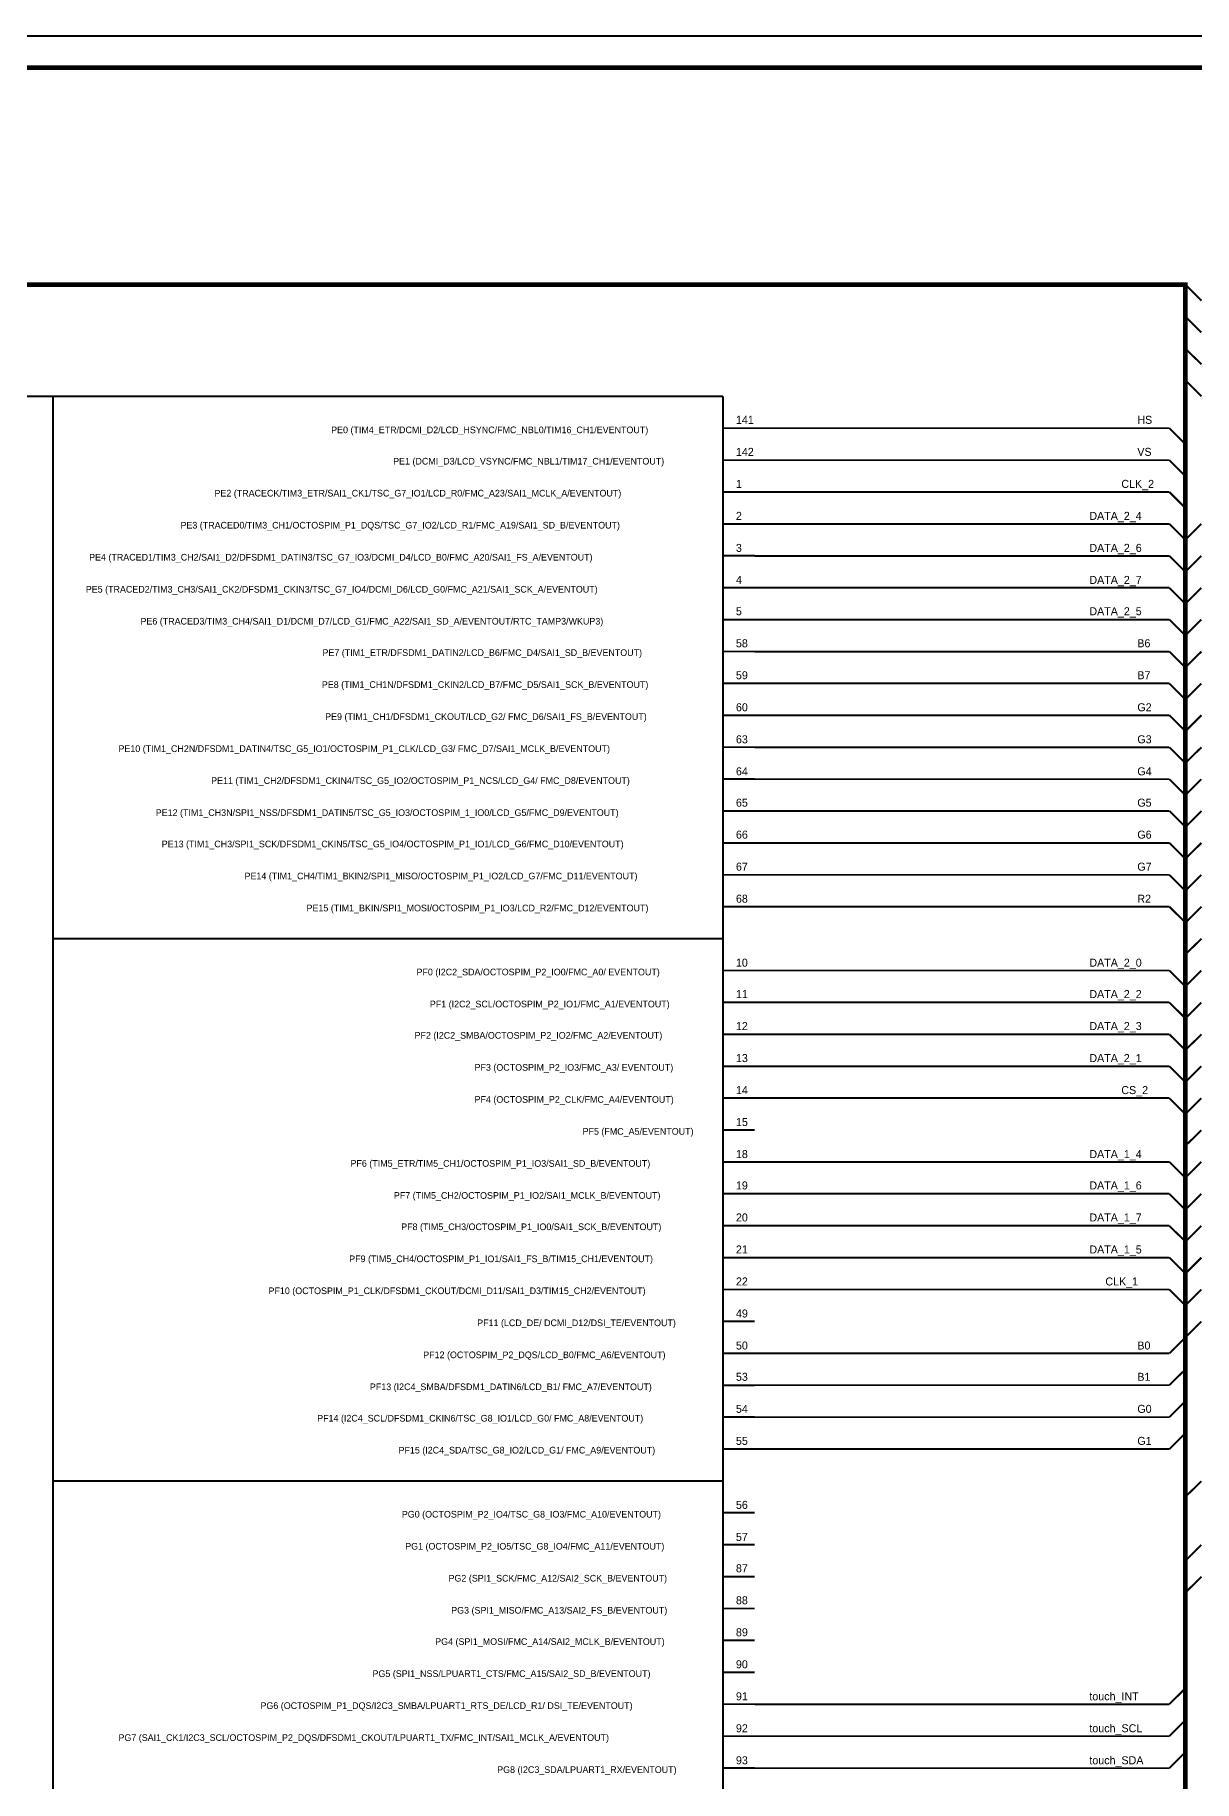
# Model space of a CAD drawing. Header units: inches. Extents: x 0 to 841, y 0 to 594.
# Drawn here: x 309.7 to 491.4, y 320.4 to 594.1 of the extents above; entities that cross this region are included whole.
import ezdxf

# ---------------------------------------------------------------- set-up
doc = ezdxf.new("R2010")
doc.units = ezdxf.units.IN
doc.layers.add('Sheet', color=255, linetype='Continuous')

msp = doc.modelspace()

# ---------------------------------------------------------------- linework, layer by layer
at = {"layer": 'Sheet'}
for points in [[(0, 593.97, 0.3, 0.3, 0), (841, 593.97, 0.3, 0.3, 0), (841, 0, 0.3, 0.3, 0), (0, 0, 0.3, 0.3, 0), (0, 593.97, 0.3, 0.3, 0)], [(0, 593.97, 0.3, 0.3, 0), (841, 593.97, 0.3, 0.3, 0), (841, 0, 0.3, 0.3, 0), (0, 0, 0.3, 0.3, 0), (0, 593.97, 0.3, 0.3, 0)], [(0, 593.97, 0.0991, 0.0991, 0), (0, 0, 0.0991, 0.0991, 0), (841, 0, 0.0991, 0.0991, 0), (841, 593.97, 0.0991, 0.0991, 0), (0, 593.97, 0.0991, 0.0991, 0), (0, 593.97, 0.0991, 0.0991, 0)], [(0, 593.97, 0.0991, 0.0991, 0), (0, 0, 0.0991, 0.0991, 0), (841, 0, 0.0991, 0.0991, 0), (841, 593.97, 0.0991, 0.0991, 0), (0, 593.97, 0.0991, 0.0991, 0), (0, 593.97, 0.0991, 0.0991, 0)]]:
    msp.add_lwpolyline(points, format="xyseb", close=True, dxfattribs=at)
for points in [[(20.02, 588.98, 0.749, 0.749, 0), (836.01, 588.98, 0.749, 0.749, 0)], [(95.01, 49.99, 0.749, 0.749, 0), (95.01, 49.99, 0.749, 0.749, 0), (95.01, 124.98, 0.749, 0.749, 0), (95.01, 134.99, 0.749, 0.749, 0), (95.01, 260, 0.749, 0.749, 0), (95.01, 260, 0.749, 0.749, 0), (95.01, 502.49, 0.749, 0.749, 0), (95.01, 554.99, 0.749, 0.749, 0), (490.01, 554.99, 0.749, 0.749, 0), (490.01, 182.5, 0.749, 0.749, 0)], [(492.52, 552.48, 0.3, 0.3, 0), (490.01, 554.99, 0.3, 0.3, 0)], [(490.01, 550, 0.3, 0.3, 0), (492.52, 547.49, 0.3, 0.3, 0)], [(490.01, 544.98, 0.3, 0.3, 0), (492.52, 542.5, 0.3, 0.3, 0)], [(490.01, 539.99, 0.3, 0.3, 0), (492.52, 537.48, 0.3, 0.3, 0)], [(117.51, 537.49, 0.3, 0.3, 0), (417.51, 537.49, 0.3, 0.3, 0)], [(312.5, 537.48, 0.3, 0.3, 0), (312.5, 107.5, 0.3, 0.3, 0)], [(417.52, 537.48, 0.3, 0.3, 0), (417.52, 107.5, 0.3, 0.3, 0)], [(417.51, 532.49, 0.3, 0.3, 0), (422.51, 532.49, 0.3, 0.3, 0)], [(487.5, 532.49, 0.3, 0.3, 0), (487.5, 532.49, 0.3, 0.3, 0), (422.51, 532.49, 0.3, 0.3, 0)], [(487.5, 532.49, 0.3, 0.3, 0), (490.01, 529.98, 0.3, 0.3, 0)], [(417.51, 527.48, 0.3, 0.3, 0), (422.51, 527.48, 0.3, 0.3, 0)], [(487.5, 527.47, 0.3, 0.3, 0), (487.5, 527.47, 0.3, 0.3, 0), (422.51, 527.47, 0.3, 0.3, 0)], [(487.5, 527.47, 0.3, 0.3, 0), (490.01, 524.99, 0.3, 0.3, 0)], [(417.51, 522.49, 0.3, 0.3, 0), (422.51, 522.49, 0.3, 0.3, 0)], [(487.5, 522.48, 0.3, 0.3, 0), (487.5, 522.48, 0.3, 0.3, 0), (422.51, 522.48, 0.3, 0.3, 0)], [(487.5, 522.48, 0.3, 0.3, 0), (490.01, 519.97, 0.3, 0.3, 0)], [(417.51, 517.49, 0.3, 0.3, 0), (422.51, 517.49, 0.3, 0.3, 0)], [(422.51, 517.49, 0.3, 0.3, 0), (487.5, 517.49, 0.3, 0.3, 0), (487.5, 517.49, 0.3, 0.3, 0)], [(487.5, 517.49, 0.3, 0.3, 0), (490.01, 514.98, 0.3, 0.3, 0)], [(490.01, 514.98, 0.3, 0.3, 0), (492.52, 517.49, 0.3, 0.3, 0)], [(417.51, 512.49, 0.3, 0.3, 0), (422.51, 512.49, 0.3, 0.3, 0)], [(487.5, 512.47, 0.3, 0.3, 0), (487.5, 512.47, 0.3, 0.3, 0), (422.51, 512.47, 0.3, 0.3, 0)], [(487.5, 512.47, 0.3, 0.3, 0), (490.01, 509.99, 0.3, 0.3, 0)], [(490.01, 509.99, 0.3, 0.3, 0), (492.52, 512.47, 0.3, 0.3, 0)], [(417.51, 507.49, 0.3, 0.3, 0), (422.51, 507.49, 0.3, 0.3, 0)], [(487.5, 507.48, 0.3, 0.3, 0), (487.5, 507.48, 0.3, 0.3, 0), (422.51, 507.48, 0.3, 0.3, 0)], [(487.5, 507.48, 0.3, 0.3, 0), (490.01, 504.97, 0.3, 0.3, 0)], [(490.01, 504.97, 0.3, 0.3, 0), (492.52, 507.48, 0.3, 0.3, 0)], [(417.51, 502.49, 0.3, 0.3, 0), (422.51, 502.49, 0.3, 0.3, 0)], [(487.5, 502.49, 0.3, 0.3, 0), (487.5, 502.49, 0.3, 0.3, 0), (422.51, 502.49, 0.3, 0.3, 0)], [(487.5, 502.49, 0.3, 0.3, 0), (490.01, 499.98, 0.3, 0.3, 0)], [(490.01, 499.98, 0.3, 0.3, 0), (492.52, 502.49, 0.3, 0.3, 0)], [(417.51, 497.49, 0.3, 0.3, 0), (422.51, 497.49, 0.3, 0.3, 0)], [(487.5, 497.47, 0.3, 0.3, 0), (487.5, 497.47, 0.3, 0.3, 0), (422.51, 497.47, 0.3, 0.3, 0)], [(487.5, 497.47, 0.3, 0.3, 0), (490.01, 494.99, 0.3, 0.3, 0)], [(490.01, 494.99, 0.3, 0.3, 0), (492.52, 497.47, 0.3, 0.3, 0)], [(417.51, 492.5, 0.3, 0.3, 0), (422.51, 492.5, 0.3, 0.3, 0)], [(487.5, 492.48, 0.3, 0.3, 0), (487.5, 492.48, 0.3, 0.3, 0), (422.51, 492.48, 0.3, 0.3, 0)], [(487.5, 492.48, 0.3, 0.3, 0), (490.01, 489.97, 0.3, 0.3, 0)], [(490.01, 489.97, 0.3, 0.3, 0), (492.52, 492.48, 0.3, 0.3, 0)], [(417.51, 487.49, 0.3, 0.3, 0), (422.51, 487.49, 0.3, 0.3, 0)], [(487.5, 487.49, 0.3, 0.3, 0), (487.5, 487.49, 0.3, 0.3, 0), (422.51, 487.49, 0.3, 0.3, 0)], [(487.5, 487.49, 0.3, 0.3, 0), (490.01, 484.98, 0.3, 0.3, 0)], [(490.01, 484.98, 0.3, 0.3, 0), (492.52, 487.49, 0.3, 0.3, 0)], [(417.51, 482.49, 0.3, 0.3, 0), (422.51, 482.49, 0.3, 0.3, 0)], [(487.5, 482.47, 0.3, 0.3, 0), (487.5, 482.47, 0.3, 0.3, 0), (422.51, 482.47, 0.3, 0.3, 0)], [(487.5, 482.47, 0.3, 0.3, 0), (490.01, 479.99, 0.3, 0.3, 0)], [(490.01, 479.99, 0.3, 0.3, 0), (492.52, 482.47, 0.3, 0.3, 0)], [(417.51, 477.5, 0.3, 0.3, 0), (422.51, 477.5, 0.3, 0.3, 0)], [(487.5, 477.48, 0.3, 0.3, 0), (487.5, 477.48, 0.3, 0.3, 0), (422.51, 477.48, 0.3, 0.3, 0)], [(487.5, 477.48, 0.3, 0.3, 0), (490.01, 474.98, 0.3, 0.3, 0)], [(490.01, 474.98, 0.3, 0.3, 0), (492.52, 477.48, 0.3, 0.3, 0)], [(417.51, 472.49, 0.3, 0.3, 0), (422.51, 472.49, 0.3, 0.3, 0)], [(487.5, 472.49, 0.3, 0.3, 0), (487.5, 472.49, 0.3, 0.3, 0), (422.51, 472.49, 0.3, 0.3, 0)], [(487.5, 472.49, 0.3, 0.3, 0), (490.01, 469.98, 0.3, 0.3, 0)], [(490.01, 469.98, 0.3, 0.3, 0), (492.52, 472.49, 0.3, 0.3, 0)], [(417.51, 467.49, 0.3, 0.3, 0), (422.51, 467.49, 0.3, 0.3, 0)], [(487.5, 467.48, 0.3, 0.3, 0), (487.5, 467.48, 0.3, 0.3, 0), (422.51, 467.48, 0.3, 0.3, 0)], [(487.5, 467.48, 0.3, 0.3, 0), (490.01, 464.99, 0.3, 0.3, 0)], [(490.01, 464.99, 0.3, 0.3, 0), (492.52, 467.48, 0.3, 0.3, 0)], [(417.51, 462.48, 0.3, 0.3, 0), (422.51, 462.48, 0.3, 0.3, 0)], [(487.5, 462.48, 0.3, 0.3, 0), (487.5, 462.48, 0.3, 0.3, 0), (422.51, 462.48, 0.3, 0.3, 0)], [(487.5, 462.48, 0.3, 0.3, 0), (490.01, 459.98, 0.3, 0.3, 0)], [(490.01, 459.98, 0.3, 0.3, 0), (492.52, 462.48, 0.3, 0.3, 0)], [(417.51, 457.49, 0.3, 0.3, 0), (422.51, 457.49, 0.3, 0.3, 0)], [(487.5, 457.49, 0.3, 0.3, 0), (487.5, 457.49, 0.3, 0.3, 0), (422.51, 457.49, 0.3, 0.3, 0)], [(487.5, 457.49, 0.3, 0.3, 0), (490.01, 454.99, 0.3, 0.3, 0)], [(490.01, 454.99, 0.3, 0.3, 0), (492.52, 457.49, 0.3, 0.3, 0)], [(417.51, 452.49, 0.3, 0.3, 0), (312.5, 452.49, 0.3, 0.3, 0)], [(490.01, 449.99, 0.3, 0.3, 0), (492.52, 452.48, 0.3, 0.3, 0)], [(417.51, 447.49, 0.3, 0.3, 0), (422.51, 447.49, 0.3, 0.3, 0)], [(487.5, 447.49, 0.3, 0.3, 0), (487.5, 447.49, 0.3, 0.3, 0), (422.51, 447.49, 0.3, 0.3, 0)], [(487.5, 447.49, 0.3, 0.3, 0), (490.01, 444.98, 0.3, 0.3, 0)], [(490.01, 444.98, 0.3, 0.3, 0), (492.52, 447.49, 0.3, 0.3, 0)], [(417.51, 442.49, 0.3, 0.3, 0), (422.51, 442.49, 0.3, 0.3, 0)], [(487.5, 442.49, 0.3, 0.3, 0), (487.5, 442.49, 0.3, 0.3, 0), (422.51, 442.49, 0.3, 0.3, 0)], [(487.5, 442.49, 0.3, 0.3, 0), (490.01, 439.99, 0.3, 0.3, 0)], [(490.01, 439.99, 0.3, 0.3, 0), (492.52, 442.49, 0.3, 0.3, 0)], [(417.51, 437.49, 0.3, 0.3, 0), (422.51, 437.49, 0.3, 0.3, 0)], [(487.5, 437.48, 0.3, 0.3, 0), (487.5, 437.48, 0.3, 0.3, 0), (422.51, 437.48, 0.3, 0.3, 0)], [(487.5, 437.48, 0.3, 0.3, 0), (490.01, 435, 0.3, 0.3, 0)], [(487.5, 437.48, 0.3, 0.3, 0), (490.01, 435, 0.3, 0.3, 0)], [(490.01, 435, 0.3, 0.3, 0), (492.52, 437.48, 0.3, 0.3, 0)], [(417.51, 432.49, 0.3, 0.3, 0), (422.51, 432.49, 0.3, 0.3, 0)], [(487.5, 432.49, 0.3, 0.3, 0), (487.5, 432.49, 0.3, 0.3, 0), (422.51, 432.49, 0.3, 0.3, 0)], [(487.5, 432.49, 0.3, 0.3, 0), (490.01, 429.98, 0.3, 0.3, 0)], [(490.01, 429.98, 0.3, 0.3, 0), (492.52, 432.49, 0.3, 0.3, 0)], [(417.51, 427.5, 0.3, 0.3, 0), (422.51, 427.5, 0.3, 0.3, 0)], [(487.5, 427.5, 0.3, 0.3, 0), (487.5, 427.5, 0.3, 0.3, 0), (422.51, 427.5, 0.3, 0.3, 0)], [(487.5, 427.5, 0.3, 0.3, 0), (490.01, 424.99, 0.3, 0.3, 0)], [(490.01, 424.99, 0.3, 0.3, 0), (492.52, 427.5, 0.3, 0.3, 0)], [(417.51, 422.49, 0.3, 0.3, 0), (422.51, 422.49, 0.3, 0.3, 0)], [(490.01, 420, 0.3, 0.3, 0), (492.52, 422.48, 0.3, 0.3, 0)], [(417.51, 417.49, 0.3, 0.3, 0), (422.51, 417.49, 0.3, 0.3, 0)], [(487.5, 417.49, 0.3, 0.3, 0), (487.5, 417.49, 0.3, 0.3, 0), (422.51, 417.49, 0.3, 0.3, 0)], [(487.5, 417.49, 0.3, 0.3, 0), (490.01, 414.98, 0.3, 0.3, 0)], [(490.01, 414.98, 0.3, 0.3, 0), (492.52, 417.49, 0.3, 0.3, 0)], [(417.51, 412.5, 0.3, 0.3, 0), (422.51, 412.5, 0.3, 0.3, 0)], [(487.5, 412.5, 0.3, 0.3, 0), (487.5, 412.5, 0.3, 0.3, 0), (422.51, 412.5, 0.3, 0.3, 0)], [(487.5, 412.5, 0.3, 0.3, 0), (490.01, 409.99, 0.3, 0.3, 0)], [(490.01, 409.99, 0.3, 0.3, 0), (492.52, 412.5, 0.3, 0.3, 0)], [(417.51, 407.49, 0.3, 0.3, 0), (422.51, 407.49, 0.3, 0.3, 0)], [(487.5, 407.48, 0.3, 0.3, 0), (487.5, 407.48, 0.3, 0.3, 0), (422.51, 407.48, 0.3, 0.3, 0)], [(487.5, 407.48, 0.3, 0.3, 0), (490.01, 405, 0.3, 0.3, 0)], [(490.01, 405, 0.3, 0.3, 0), (492.52, 407.48, 0.3, 0.3, 0)], [(417.51, 402.49, 0.3, 0.3, 0), (422.51, 402.49, 0.3, 0.3, 0)], [(487.5, 402.49, 0.3, 0.3, 0), (487.5, 402.49, 0.3, 0.3, 0), (422.51, 402.49, 0.3, 0.3, 0)], [(487.5, 402.49, 0.3, 0.3, 0), (490.01, 399.98, 0.3, 0.3, 0)], [(490.01, 399.98, 0.3, 0.3, 0), (492.52, 402.49, 0.3, 0.3, 0)], [(417.51, 397.5, 0.3, 0.3, 0), (422.51, 397.5, 0.3, 0.3, 0)], [(487.5, 397.5, 0.3, 0.3, 0), (487.5, 397.5, 0.3, 0.3, 0), (422.51, 397.5, 0.3, 0.3, 0)], [(487.5, 397.5, 0.3, 0.3, 0), (490.01, 394.99, 0.3, 0.3, 0)], [(490.01, 394.99, 0.3, 0.3, 0), (492.52, 397.5, 0.3, 0.3, 0)], [(417.51, 392.49, 0.3, 0.3, 0), (422.51, 392.49, 0.3, 0.3, 0)], [(490.01, 390, 0.3, 0.3, 0), (492.52, 392.48, 0.3, 0.3, 0)], [(490.01, 390, 0.3, 0.3, 0), (487.5, 387.49, 0.3, 0.3, 0)], [(417.51, 387.49, 0.3, 0.3, 0), (422.51, 387.49, 0.3, 0.3, 0)], [(487.5, 387.49, 0.3, 0.3, 0), (422.51, 387.49, 0.3, 0.3, 0)], [(487.5, 382.5, 0.3, 0.3, 0), (490.01, 384.98, 0.3, 0.3, 0)], [(417.51, 382.49, 0.3, 0.3, 0), (422.51, 382.49, 0.3, 0.3, 0)], [(487.5, 382.5, 0.3, 0.3, 0), (422.51, 382.5, 0.3, 0.3, 0)], [(487.5, 377.48, 0.3, 0.3, 0), (490.01, 379.99, 0.3, 0.3, 0)], [(417.51, 377.5, 0.3, 0.3, 0), (422.51, 377.5, 0.3, 0.3, 0)], [(487.5, 377.48, 0.3, 0.3, 0), (422.51, 377.48, 0.3, 0.3, 0)], [(487.5, 372.49, 0.3, 0.3, 0), (490.01, 374.97, 0.3, 0.3, 0)], [(417.51, 372.49, 0.3, 0.3, 0), (422.51, 372.49, 0.3, 0.3, 0)], [(487.5, 372.49, 0.3, 0.3, 0), (487.5, 372.49, 0.3, 0.3, 0), (422.51, 372.49, 0.3, 0.3, 0)], [(417.51, 367.49, 0.3, 0.3, 0), (312.5, 367.49, 0.3, 0.3, 0)], [(490.01, 364.99, 0.3, 0.3, 0), (492.52, 367.47, 0.3, 0.3, 0)], [(417.51, 362.5, 0.3, 0.3, 0), (422.51, 362.5, 0.3, 0.3, 0)], [(417.51, 357.49, 0.3, 0.3, 0), (422.51, 357.49, 0.3, 0.3, 0)], [(492.52, 357.49, 0.3, 0.3, 0), (490.01, 354.98, 0.3, 0.3, 0)], [(417.51, 352.49, 0.3, 0.3, 0), (422.51, 352.49, 0.3, 0.3, 0)], [(492.52, 352.48, 0.3, 0.3, 0), (490.01, 349.99, 0.3, 0.3, 0)], [(417.51, 347.5, 0.3, 0.3, 0), (422.51, 347.5, 0.3, 0.3, 0)], [(417.51, 342.49, 0.3, 0.3, 0), (422.51, 342.49, 0.3, 0.3, 0)], [(417.51, 337.49, 0.3, 0.3, 0), (422.51, 337.49, 0.3, 0.3, 0)], [(487.5, 332.49, 0.3, 0.3, 0), (490.01, 334.99, 0.3, 0.3, 0)], [(417.51, 332.5, 0.3, 0.3, 0), (422.51, 332.5, 0.3, 0.3, 0)], [(422.51, 332.49, 0.3, 0.3, 0), (487.5, 332.49, 0.3, 0.3, 0)], [(487.5, 327.49, 0.3, 0.3, 0), (490.01, 329.98, 0.3, 0.3, 0)], [(417.51, 327.49, 0.3, 0.3, 0), (422.51, 327.49, 0.3, 0.3, 0)], [(422.51, 327.49, 0.3, 0.3, 0), (487.5, 327.49, 0.3, 0.3, 0)], [(487.5, 322.48, 0.3, 0.3, 0), (490.01, 324.99, 0.3, 0.3, 0)], [(417.51, 322.49, 0.3, 0.3, 0), (422.51, 322.49, 0.3, 0.3, 0)], [(422.51, 322.48, 0.3, 0.3, 0), (487.5, 322.48, 0.3, 0.3, 0)]]:
    msp.add_lwpolyline(points, format="xyseb", dxfattribs=at)

# ---------------------------------------------------------------- texts
for s, height, p in [('141', 1.254, (419.56, 533.17)), ('HS', 1.254, (482.48, 533.17)), ('PE0 (TIM4_ETR/DCMI_D2/LCD_HSYNC/FMC_NBL0/TIM16_CH1/EVENTOUT)', 1.0452, (356.11, 531.7)), ('142', 1.254, (419.56, 528.15)), ('VS', 1.254, (482.48, 528.15)), ('PE1 (DCMI_D3/LCD_VSYNC/FMC_NBL1/TIM17_CH1/EVENTOUT)', 1.0452, (365.83, 526.79)), ('PE2 (TRACECK/TIM3_ETR/SAI1_CK1/TSC_G7_IO1/LCD_R0/FMC_A23/SAI1_MCLK_A/EVENTOUT)', 1.0452, (337.82, 521.78)), ('1', 1.25, (419.56, 523.13)), ('CLK_2', 1.254, (479.97, 523.13)), ('PE3 (TRACED0/TIM3_CH1/OCTOSPIM_P1_DQS/TSC_G7_IO2/LCD_R1/FMC_A19/SAI1_SD_B/EVENTOUT)', 1.0452, (332.49, 516.76)), ('2', 1.25, (419.56, 518.12)), ('DATA_2_4', 1.254, (474.96, 518.12)), ('PE4 (TRACED1/TIM3_CH2/SAI1_D2/DFSDM1_DATIN3/TSC_G7_IO3/DCMI_D4/LCD_B0/FMC_A20/SAI1_FS_A/EVENTOUT)', 1.0452, (318.17, 511.74)), ('3', 1.25, (419.56, 513.1)), ('DATA_2_6', 1.254, (474.96, 513.1)), ('4', 1.25, (419.56, 508.08)), ('DATA_2_7', 1.254, (474.96, 508.08)), ('PE5 (TRACED2/TIM3_CH3/SAI1_CK2/DFSDM1_CKIN3/TSC_G7_IO4/DCMI_D6/LCD_G0/FMC_A21/SAI1_SCK_A/EVENTOUT)', 1.0452, (317.65, 506.72)), ('5', 1.25, (419.56, 503.17)), ('DATA_2_5', 1.254, (474.96, 503.17)), ('PE6 (TRACED3/TIM3_CH4/SAI1_D1/DCMI_D7/LCD_G1/FMC_A22/SAI1_SD_A/EVENTOUT/RTC_TAMP3/WKUP3)', 1.0452, (326.22, 501.71)), ('58', 1.254, (419.56, 498.15)), ('B6', 1.254, (482.48, 498.15)), ('PE7 (TIM1_ETR/DFSDM1_DATIN2/LCD_B6/FMC_D4/SAI1_SD_B/EVENTOUT)', 1.0452, (354.75, 496.79)), ('PE8 (TIM1_CH1N/DFSDM1_CKIN2/LCD_B7/FMC_D5/SAI1_SCK_B/EVENTOUT)', 1.0452, (354.65, 491.78)), ('59', 1.254, (419.56, 493.14)), ('B7', 1.254, (482.48, 493.14)), ('PE9 (TIM1_CH1/DFSDM1_CKOUT/LCD_G2/ FMC_D6/SAI1_FS_B/EVENTOUT)', 1.0452, (355.17, 486.76)), ('60', 1.254, (419.56, 488.12)), ('G2', 1.254, (482.48, 488.12)), ('PE10 (TIM1_CH2N/DFSDM1_DATIN4/TSC_G5_IO1/OCTOSPIM_P1_CLK/LCD_G3/ FMC_D7/SAI1_MCLK_B/EVENTOUT)', 1.0452, (322.77, 481.74)), ('63', 1.254, (419.56, 483.1)), ('G3', 1.254, (482.48, 483.1)), ('64', 1.254, (419.56, 478.08)), ('G4', 1.254, (482.48, 478.08)), ('PE11 (TIM1_CH2/DFSDM1_CKIN4/TSC_G5_IO2/OCTOSPIM_P1_NCS/LCD_G4/ FMC_D8/EVENTOUT)', 1.0452, (337.3, 476.73)), ('65', 1.254, (419.56, 473.17)), ('G5', 1.254, (482.48, 473.17)), ('PE12 (TIM1_CH3N/SPI1_NSS/DFSDM1_DATIN5/TSC_G5_IO3/OCTOSPIM_1_IO0/LCD_G5/FMC_D9/EVENTOUT)', 1.0452, (328.62, 471.71)), ('66', 1.254, (419.56, 468.16)), ('G6', 1.254, (482.48, 468.16)), ('PE13 (TIM1_CH3/SPI1_SCK/DFSDM1_CKIN5/TSC_G5_IO4/OCTOSPIM_P1_IO1/LCD_G6/FMC_D10/EVENTOUT)', 1.0452, (329.56, 466.8)), ('PE14 (TIM1_CH4/TIM1_BKIN2/SPI1_MISO/OCTOSPIM_P1_IO2/LCD_G7/FMC_D11/EVENTOUT)', 1.0452, (342.53, 461.78)), ('67', 1.254, (419.56, 463.14)), ('G7', 1.254, (482.48, 463.14)), ('PE15 (TIM1_BKIN/SPI1_MOSI/OCTOSPIM_P1_IO3/LCD_R2/FMC_D12/EVENTOUT)', 1.0452, (352.25, 456.76)), ('68', 1.254, (419.56, 458.12)), ('R2', 1.254, (482.48, 458.12)), ('10', 1.254, (419.56, 448.09)), ('DATA_2_0', 1.254, (474.96, 448.09)), ('PF0 (I2C2_SDA/OCTOSPIM_P2_IO0/FMC_A0/ EVENTOUT)', 1.0452, (369.49, 446.73)), ('11', 1.254, (419.56, 443.17)), ('DATA_2_2', 1.254, (474.96, 443.17)), ('PF1 (I2C2_SCL/OCTOSPIM_P2_IO1/FMC_A1/EVENTOUT)', 1.0452, (371.58, 441.71)), ('PF2 (I2C2_SMBA/OCTOSPIM_P2_IO2/FMC_A2/EVENTOUT)', 1.0452, (369.18, 436.8)), ('12', 1.254, (419.56, 438.16)), ('DATA_2_3', 1.254, (474.96, 438.16)), ('PF3 (OCTOSPIM_P2_IO3/FMC_A3/ EVENTOUT)', 1.0452, (378.59, 431.78)), ('13', 1.254, (419.56, 433.14)), ('DATA_2_1', 1.254, (474.96, 433.14)), ('PF4 (OCTOSPIM_P2_CLK/FMC_A4/EVENTOUT)', 1.0452, (378.59, 426.76)), ('14', 1.254, (419.56, 428.12)), ('CS_2', 1.254, (479.97, 428.12)), ('15', 1.254, (419.56, 423.11)), ('PF5 (FMC_A5/EVENTOUT)', 1.0452, (395.52, 421.75)), ('18', 1.254, (419.56, 418.09)), ('DATA_1_4', 1.254, (474.96, 418.09)), ('PF6 (TIM5_ETR/TIM5_CH1/OCTOSPIM_P1_IO3/SAI1_SD_B/EVENTOUT)', 1.0452, (359.14, 416.73)), ('19', 1.254, (419.56, 413.18)), ('DATA_1_6', 1.254, (474.96, 413.18)), ('PF7 (TIM5_CH2/OCTOSPIM_P1_IO2/SAI1_MCLK_B/EVENTOUT)', 1.0452, (365.94, 411.71)), ('PF8 (TIM5_CH3/OCTOSPIM_P1_IO0/SAI1_SCK_B/EVENTOUT)', 1.0452, (367.09, 406.8)), ('20', 1.254, (419.56, 408.16)), ('DATA_1_7', 1.254, (474.96, 408.16)), ('PF9 (TIM5_CH4/OCTOSPIM_P1_IO1/SAI1_FS_B/TIM15_CH1/EVENTOUT)', 1.0452, (358.94, 401.78)), ('21', 1.254, (419.56, 403.14)), ('DATA_1_5', 1.254, (474.96, 403.14)), ('PF10 (OCTOSPIM_P1_CLK/DFSDM1_CKOUT/DCMI_D11/SAI1_D3/TIM15_CH2/EVENTOUT)', 1.0452, (346.29, 396.77)), ('22', 1.254, (419.56, 398.13)), ('CLK_1', 1.254, (477.47, 398.13)), ('49', 1.254, (419.56, 393.11)), ('PF11 (LCD_DE/ DCMI_D12/DSI_TE/EVENTOUT)', 1.0452, (379, 391.75)), ('50', 1.254, (419.56, 388.09)), ('B0', 1.254, (482.48, 388.09)), ('PF12 (OCTOSPIM_P2_DQS/LCD_B0/FMC_A6/EVENTOUT)', 1.0452, (370.54, 386.73)), ('53', 1.254, (419.56, 383.18)), ('B1', 1.254, (482.48, 383.18)), ('PF13 (I2C4_SMBA/DFSDM1_DATIN6/LCD_B1/ FMC_A7/EVENTOUT)', 1.0452, (362.18, 381.72)), ('PF14 (I2C4_SCL/DFSDM1_CKIN6/TSC_G8_IO1/LCD_G0/ FMC_A8/EVENTOUT)', 1.0452, (353.92, 376.8)), ('54', 1.254, (419.56, 378.16)), ('G0', 1.254, (482.48, 378.16)), ('PF15 (I2C4_SDA/TSC_G8_IO2/LCD_G1/ FMC_A9/EVENTOUT)', 1.0452, (366.67, 371.79)), ('55', 1.254, (419.56, 373.14)), ('G1', 1.254, (482.48, 373.14)), ('56', 1.254, (419.56, 363.11)), ('PG0 (OCTOSPIM_P2_IO4/TSC_G8_IO3/FMC_A10/EVENTOUT)', 1.0452, (367.19, 361.75)), ('57', 1.254, (419.56, 358.09)), ('PG1 (OCTOSPIM_P2_IO5/TSC_G8_IO4/FMC_A11/EVENTOUT)', 1.0452, (367.72, 356.73)), ('87', 1.254, (419.56, 353.18)), ('PG2 (SPI1_SCK/FMC_A12/SAI2_SCK_B/EVENTOUT)', 1.0452, (374.51, 351.72)), ('PG3 (SPI1_MISO/FMC_A13/SAI2_FS_B/EVENTOUT)', 1.0452, (374.93, 346.7)), ('88', 1.254, (419.56, 348.16)), ('PG4 (SPI1_MOSI/FMC_A14/SAI2_MCLK_B/EVENTOUT)', 1.0452, (372.42, 341.79)), ('89', 1.254, (419.56, 343.15)), ('90', 1.254, (419.56, 338.13)), ('PG5 (SPI1_NSS/LPUART1_CTS/FMC_A15/SAI2_SD_B/EVENTOUT)', 1.0452, (362.59, 336.77)), ('91', 1.254, (419.56, 333.11)), ('touch_INT', 1.254, (474.96, 333.11)), ('PG6 (OCTOSPIM_P1_DQS/I2C3_SMBA/LPUART1_RTS_DE/LCD_R1/ DSI_TE/EVENTOUT)', 1.0452, (345.03, 331.75)), ('92', 1.254, (419.56, 328.1)), ('touch_SCL', 1.254, (474.96, 328.1)), ('PG7 (SAI1_CK1/I2C3_SCL/OCTOSPIM_P2_DQS/DFSDM1_CKOUT/LPUART1_TX/FMC_INT/SAI1_MCLK_A/EVENTOUT)', 1.0452, (322.77, 326.74)), ('93', 1.254, (419.56, 323.08)), ('touch_SDA', 1.254, (474.96, 323.08)), ('PG8 (I2C3_SDA/LPUART1_RX/EVENTOUT)', 1.0452, (382.14, 321.72))]:
    msp.add_text(s, height=height, dxfattribs=at).set_placement(p)

doc.saveas('drawing.dxf')
